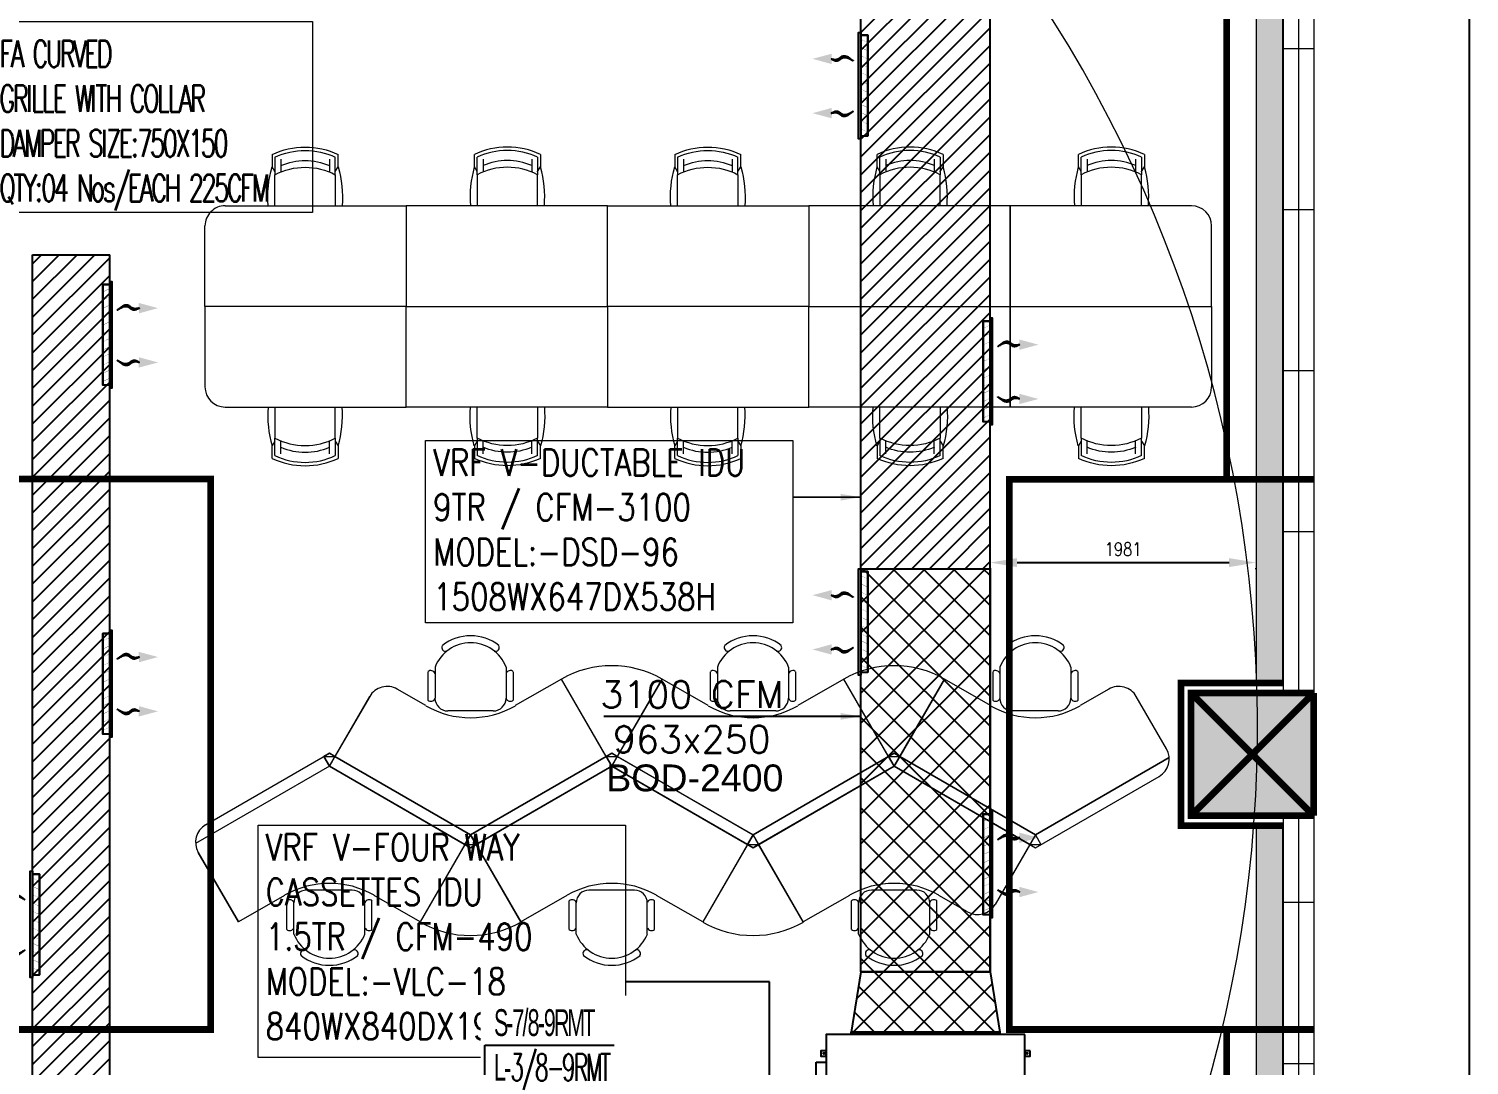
# Model space of a CAD drawing. Header units: millimetres. Extents: x -81374 to 485233, y -39075 to 157313.
# Drawn here: x 47439 to 58171, y 29620 to 37343 of the extents above; entities that cross this region are included whole.
import ezdxf
from ezdxf.enums import TextEntityAlignment as Align

# ---------------------------------------------------------------- set-up
doc = ezdxf.new("R2010")
doc.units = ezdxf.units.MM
doc.header["$PDMODE"] = 34
doc.header["$PDSIZE"] = -1
for name, pattern in [('CENTER', [2, 1.25, -0.25, 0.25, -0.25]), ('CENTERX2', [4, 2.5, -0.5, 0.5, -0.5]), ('HIDDEN', [0.375, 0.25, -0.125])]:
    doc.linetypes.add(name, pattern=pattern)
for name, color, linetype in [('AC-RA-DIFFUSER', 6, 'Continuous'), ('CEN', 252, 'CENTER'), ('Hatch 01_UC', 7, 'Continuous'), ('M-HVAC ELLIPTICAL DUCT', 6, 'Continuous'), ('M-HVAC VRV PIPE', 152, 'Continuous'), ('M-HVAC-ELEPTICAL DUCT', 6, 'Continuous'), ('M-HVAC-GRIL', 6, 'Continuous'), ('M-HVAC-INSULATION', 8, 'Continuous'), ('M-HVAC-SUPP', 4, 'Continuous'), ('M-HVAC-SUPPLY AIR DUCT', 4, 'Continuous'), ('M-HVAC-TEXT', 7, 'Continuous'), ('PCE-HVACTEXT', 7, 'Continuous')]:
    doc.layers.add(name, color=color, linetype=linetype)
for name, color, linetype, lineweight in [('G-IMPT', 8, 'Continuous', 5), ('ID - MODULAR', 44, 'Continuous', 5), ('ID-MODULAR', 44, 'Continuous', 9), ('M HVAC GRILLE', 6, 'Continuous', 13), ('M-HVAC-ADP TAG', 1, 'Continuous', 15), ('M-HVAC-EQUIP TEXT', 230, 'Continuous', 0), ('VRF -COPPER PIPE', 4, 'Continuous', 9)]:
    doc.layers.add(name, color=color, linetype=linetype, lineweight=lineweight)
doc.styles.add('HVAC TEXT', font='Romans.shx', dxfattribs={"width": 0.8, "height": 100})
doc.styles.add('R', font='romans.shx')
doc.styles.add('Roman S', font='romans.shx', dxfattribs={"width": 0.65})
doc.styles.add('ROMAND', font='romand__.ttf')
doc.styles.add('romans', font='stylu.ttf', dxfattribs={"height": 125})
doc.styles.add('rs', font='romans.shx', dxfattribs={"width": 0.75})
doc.styles.get("Standard").update_dxf_attribs({"font": 'arial.ttf'})
doc.dimstyles.new('GLAZ ALU', dxfattribs={"dimscale": 100, "dimtxt": 2, "dimasz": 1.4, "dimexe": 0.8, "dimexo": 0.8, "dimgap": 0.75, "dimtad": 1, "dimdec": 0, "dimzin": 0, "dimdsep": 46, "dimtxsty": 'rs', "dimcen": 0.09, "dimclrd": 8, "dimclre": 8, "dimclrt": 2, "dimadec": 0, "dimazin": 0, "dimtfac": 1, "dimtdec": 0, "dimtmove": 0, "dimatfit": 3, "dimfxl": 1, "dimtolj": 1, "dimtzin": 0, "dimarcsym": 0})
doc.dimstyles.new('HVAC DIM', dxfattribs={"dimtxt": 100, "dimasz": 200, "dimexe": 50, "dimexo": 50, "dimgap": 50, "dimtad": 1, "dimtoh": 1, "dimdec": 0, "dimzin": 0, "dimdsep": 46, "dimtxsty": 'HVAC TEXT', "dimcen": 50, "dimclrd": 7, "dimclre": 7, "dimclrt": 7, "dimadec": 0, "dimazin": 0, "dimtfac": 1, "dimtdec": 0, "dimtofl": 0, "dimtmove": 0, "dimatfit": 3, "dimfxl": 1, "dimtolj": 1, "dimtzin": 0, "dimarcsym": 0})
doc.dimstyles.new('Vayucon', dxfattribs={"dimtxt": 200, "dimasz": 150, "dimexe": 0, "dimexo": 0, "dimgap": 9e-05, "dimtad": 1, "dimdec": 0, "dimrnd": 5, "dimzin": 0, "dimdsep": 46, "dimtxsty": 'ROMAND', "dimcen": 90, "dimclre": 99, "dimclrt": 7, "dimadec": 0, "dimazin": 0, "dimtfac": 1, "dimtdec": 0, "dimtofl": 0, "dimtmove": 1, "dimatfit": 3, "dimfxl": 1, "dimtolj": 1, "dimtzin": 0, "dimarcsym": 0})
pattern_1 = [(45, (-219788.42, -94207.17), (-112.2532, 112.2532), []), (135, (-219788.42, -94207.17), (-112.2532, -112.2532), [])]

# ---------------------------------------------------------------- blocks, each defined once
blk = doc.blocks.new('ng')
at = {"layer": 'CEN', "color": 9, "linetype": 'Continuous', "lineweight": 0, "true_color": 0xc7c8ca}
for p, q in [((29398, 7965), (30313, 7965)), ((29398, 7050), (29398, 7965)), ((29398, 7965), (30313, 7965)), ((29398, 7965), (30313, 7050)), ((29398, 7050), (30313, 7965)), ((30313, 7965), (30313, 7050)), ((30313, 7965), (30313, 7050)), ((30313, 7050), (29398, 7050)), ((30313, 7050), (29398, 7050))]:
    blk.add_line(p, q, dxfattribs=at)
at = {"layer": 'CEN', "color": 9, "linetype": 'HIDDEN', "lineweight": 0, "ltscale": 1500, "true_color": 0xc7c8ca}
for points in [[(30047, 15421), (30047, 9558)], [(29397, 5458), (31667, 5458), (31667, 9558), (29397, 9558)], [(30047, 5458), (30047, -491)]]:
    blk.add_lwpolyline(points, dxfattribs=at)
blk.add_lwpolyline([(37616, 9558), (41717, 9558), (41717, 5457), (37616, 5457)], close=True, dxfattribs=at)
at = {"layer": 'CEN', "color": 9, "linetype": 'Continuous', "lineweight": 0, "true_color": 0xc7c8ca}
for points in [[(29627, 8040), (30388, 8040), (30388, 6975), (29627, 6975)], [(29627, 7965), (30313, 7965), (30313, 7050), (29627, 7050)]]:
    blk.add_lwpolyline(points, dxfattribs=at)
blk = doc.blocks.new('floor plan 1')
at = {"layer": 'G-IMPT', "ltscale": 500}
h = blk.add_hatch(color=8, dxfattribs=at)
h.dxf.hatch_style = 1
h.paths.add_polyline_path([(1158, -70555), (2073, -70555), (2073, -71470), (1158, -71470)])
at = {"layer": 'DEFPOINTS', "color": 8, "linetype": 'Continuous'}
blk.add_line((0, -82350), (0, 0), dxfattribs=at)
at = {"layer": 'G-IMPT', "color": 55, "linetype": 'Continuous', "true_color": 0xb49f4b}
for p, q in [((1158, -70555), (1158, -61507)), ((1387, -70555), (1387, -61507)), ((1158, -80594), (1158, -71470)), ((1387, -80594), (1387, -71470))]:
    blk.add_line(p, q, dxfattribs=at)
at = {"layer": 'G-IMPT', "linetype": 'Continuous'}
for p, q in [((1272, -70555), (1272, -61507)), ((1158, -68707), (1387, -68707)), ((1158, -69907), (1387, -69907)), ((1272, -80594), (1272, -71470)), ((1158, -72670), (1387, -72670)), ((1158, -73870), (1387, -73870)), ((1158, -75070), (1387, -75070)), ((1158, -76270), (1387, -76270))]:
    blk.add_line(p, q, dxfattribs=at)
at = {"layer": 'G-IMPT', "color": 8, "ltscale": 500}
for p, q in [((3967, -69707, 0), (3967, -69920, 0)), ((4019, -69673, 0), (4019, -69905, 0)), ((4549, -69673, 0), (4549, -69905, 0)), ((4602, -69707, 0), (4602, -69920, 0)), ((6071, -69707, 0), (6071, -69920, 0)), ((6124, -69673, 0), (6124, -69905, 0)), ((6653, -69673, 0), (6653, -69905, 0)), ((6706, -69707, 0), (6706, -69920, 0)), ((8175, -69707, 0), (8175, -69920, 0)), ((8228, -69673, 0), (8228, -69905, 0)), ((8757, -69673, 0), (8757, -69905, 0)), ((8810, -69707, 0), (8810, -69920, 0)), ((3737, -69838, 0), (3951, -69961, 0)), ((4618, -69961, 0), (4961, -69763, 0)), ((5336, -70412, 0), (4961, -69763, 0)), ((4961, -69763, 0), (5295, -70340, 0)), ((5336, -70412, 0), (5711, -69763, 0)), ((5336, -70412, 0), (5711, -69763, 0)), ((5378, -70340, 0), (5711, -69763, 0)), ((5711, -69763, 0), (6055, -69961, 0)), ((6722, -69961, 0), (7065, -69763, 0)), ((7440, -70412, 0), (7065, -69763, 0)), ((7065, -69763, 0), (7399, -70340, 0)), ((7440, -70412, 0), (7815, -69763, 0)), ((7440, -70412, 0), (7815, -69763, 0)), ((7482, -70340, 0), (7815, -69763, 0)), ((7815, -69763, 0), (8159, -69961, 0)), ((8826, -69961, 0), (9169, -69763, 0)), ((9469, -70282, 0), (9169, -69763, 0)), ((9169, -69763, 0), (9469, -70282, 0)), ((3232, -70412, 0), (3532, -69893, 0)), ((3274, -70340, 0), (3532, -69893, 0)), ((4115, -70000, 0), (4454, -70000, 0)), ((6219, -70000, 0), (6558, -70000, 0)), ((8323, -70000, 0), (8662, -70000, 0)), ((3232, -70316, 0), (2310, -70848, 0)), ((3232, -70412, 0), (3191, -70340, 0)), ((3274, -70340, 0), (3191, -70340, 0)), ((4284, -70923, 0), (3232, -70316, 0)), ((3232, -70412, 0), (3274, -70340, 0)), ((3232, -70412, 0), (3274, -70340, 0)), ((3274, -70340, 0), (4284, -70923, 0)), ((4284, -70923, 0), (3274, -70340, 0)), ((5336, -70316, 0), (4284, -70923, 0)), ((4284, -70923, 0), (5295, -70340, 0)), ((5295, -70340, 0), (4284, -70923, 0)), ((5295, -70340, 0), (5336, -70316, 0)), ((5295, -70340, 0), (5336, -70316, 0)), ((5295, -70340, 0), (5336, -70412, 0)), ((5336, -70412, 0), (5295, -70340, 0)), ((5336, -70412, 0), (5295, -70340, 0)), ((5378, -70340, 0), (5295, -70340, 0)), ((5378, -70340, 0), (5336, -70316, 0)), ((5336, -70316, 0), (5378, -70340, 0)), ((6388, -70923, 0), (5336, -70316, 0)), ((5378, -70340, 0), (5336, -70412, 0)), ((5336, -70412, 0), (5378, -70340, 0)), ((5336, -70412, 0), (5378, -70340, 0)), ((5378, -70340, 0), (6388, -70923, 0)), ((6388, -70923, 0), (5378, -70340, 0)), ((7440, -70316, 0), (6388, -70923, 0)), ((6388, -70923, 0), (7399, -70340, 0)), ((7399, -70340, 0), (6388, -70923, 0)), ((7399, -70340, 0), (7440, -70316, 0)), ((7399, -70340, 0), (7440, -70316, 0)), ((7399, -70340, 0), (7440, -70412, 0)), ((7440, -70412, 0), (7399, -70340, 0)), ((7440, -70412, 0), (7399, -70340, 0)), ((7482, -70340, 0), (7399, -70340, 0)), ((7482, -70340, 0), (7440, -70316, 0)), ((7440, -70316, 0), (7482, -70340, 0)), ((8492, -70923, 0), (7440, -70316, 0)), ((7482, -70340, 0), (7440, -70412, 0)), ((7440, -70412, 0), (7482, -70340, 0)), ((7440, -70412, 0), (7482, -70340, 0)), ((7482, -70340, 0), (8492, -70923, 0)), ((8492, -70923, 0), (7482, -70340, 0)), ((8492, -70923, 0), (9489, -70348, 0)), ((2235, -70988, 0), (3232, -70412, 0)), ((3232, -70412, 0), (2235, -70988, 0)), ((4284, -71020, 0), (3232, -70412, 0)), ((3232, -70412, 0), (4243, -70996, 0)), ((4243, -70996, 0), (3232, -70412, 0)), ((3232, -70412, 0), (4086, -70905, 0)), ((5336, -70412, 0), (4284, -71020, 0)), ((4284, -70923, 0), (5138, -70430, 0)), ((4326, -70996, 0), (5336, -70412, 0)), ((5336, -70412, 0), (4326, -70996, 0)), ((6388, -71020, 0), (5336, -70412, 0)), ((5336, -70412, 0), (6347, -70996, 0)), ((6347, -70996, 0), (5336, -70412, 0)), ((5336, -70412, 0), (6190, -70905, 0)), ((7440, -70412, 0), (6388, -71020, 0)), ((6388, -70923, 0), (7242, -70430, 0)), ((6430, -70996, 0), (7440, -70412, 0)), ((7440, -70412, 0), (6430, -70996, 0)), ((8492, -71020, 0), (7440, -70412, 0)), ((7440, -70412, 0), (8451, -70996, 0)), ((8451, -70996, 0), (7440, -70412, 0)), ((7440, -70412, 0), (8294, -70905, 0)), ((9414, -70487, 0), (8492, -71020, 0)), ((4284, -70923, 0), (3909, -71573, 0)), ((4284, -70923, 0), (4243, -70996, 0)), ((4243, -70996, 0), (4284, -70923, 0)), ((4284, -70923, 0), (4243, -70996, 0)), ((4284, -70923, 0), (4326, -70996, 0)), ((4284, -70923, 0), (4659, -71573, 0)), ((4284, -70923, 0), (4326, -70996, 0)), ((4284, -70923, 0), (4659, -71573, 0)), ((4326, -70996, 0), (4284, -70923, 0)), ((6388, -70923, 0), (6013, -71573, 0)), ((6388, -70923, 0), (6347, -70996, 0)), ((6347, -70996, 0), (6388, -70923, 0)), ((6388, -70923, 0), (6347, -70996, 0)), ((6388, -70923, 0), (6430, -70996, 0)), ((6388, -70923, 0), (6763, -71573, 0)), ((6430, -70996, 0), (6388, -70923, 0)), ((6388, -70923, 0), (6430, -70996, 0)), ((6388, -70923, 0), (6763, -71573, 0)), ((8492, -70923, 0), (8192, -71443, 0)), ((8492, -70923, 0), (8451, -70996, 0)), ((8451, -70996, 0), (8492, -70923, 0)), ((8492, -70923, 0), (8451, -70996, 0)), ((8492, -70923, 0), (8534, -70996, 0)), ((8534, -70996, 0), (8492, -70923, 0)), ((3909, -71573, 0), (4243, -70996, 0)), ((4326, -70996, 0), (4243, -70996, 0)), ((4243, -70996, 0), (4284, -71020, 0)), ((4243, -70996, 0), (4284, -71020, 0)), ((4326, -70996, 0), (4284, -71020, 0)), ((4284, -71020, 0), (4326, -70996, 0)), ((4326, -70996, 0), (4659, -71573, 0)), ((6013, -71573, 0), (6347, -70996, 0)), ((6430, -70996, 0), (6347, -70996, 0)), ((6347, -70996, 0), (6388, -71020, 0)), ((6347, -70996, 0), (6388, -71020, 0)), ((6430, -70996, 0), (6388, -71020, 0)), ((6388, -71020, 0), (6430, -70996, 0)), ((6430, -70996, 0), (6763, -71573, 0)), ((8192, -71443, 0), (8451, -70996, 0)), ((8534, -70996, 0), (8451, -70996, 0)), ((8451, -70996, 0), (8492, -71020, 0)), ((8451, -70996, 0), (8492, -71020, 0)), ((8534, -70996, 0), (8492, -71020, 0)), ((8492, -71020, 0), (8534, -70996, 0)), ((2255, -71053, 0), (2480, -71443, 0)), ((2255, -71053, 0), (2480, -71443, 0)), ((3063, -71336, 0), (3402, -71336, 0)), ((5167, -71336, 0), (5506, -71336, 0)), ((7271, -71336, 0), (7610, -71336, 0)), ((2685, -71498, 0), (2899, -71375, 0)), ((2915, -71628, 0), (2915, -71415, 0)), ((2967, -71663, 0), (2967, -71431, 0)), ((3497, -71663, 0), (3497, -71431, 0)), ((3550, -71628, 0), (3550, -71415, 0)), ((3566, -71375, 0), (3909, -71573, 0)), ((4659, -71573, 0), (5003, -71375, 0)), ((5019, -71628, 0), (5019, -71415, 0)), ((5072, -71663, 0), (5072, -71431, 0)), ((5601, -71663, 0), (5601, -71431, 0)), ((5654, -71628, 0), (5654, -71415, 0)), ((5670, -71375, 0), (6013, -71573, 0)), ((6763, -71573, 0), (7107, -71375, 0)), ((7123, -71628, 0), (7123, -71415, 0)), ((7176, -71663, 0), (7176, -71431, 0)), ((7705, -71663, 0), (7705, -71431, 0)), ((7758, -71628, 0), (7758, -71415, 0)), ((7774, -71375, 0), (7987, -71498, 0)), ((2420, -73218, 0), (2420, -73311, 0)), ((2441, -73238, 0), (2441, -73369, 0)), ((2891, -73369, 0), (2891, -73238, 0)), ((2912, -73311, 0), (2912, -73218, 0)), ((3920, -73218, 0), (3920, -73311, 0)), ((3941, -73238, 0), (3941, -73369, 0)), ((4391, -73369, 0), (4391, -73238, 0)), ((4412, -73311, 0), (4412, -73218, 0)), ((5427, -73311, 0), (5427, -73218, 0)), ((5448, -73369, 0), (5448, -73238, 0)), ((5898, -73238, 0), (5898, -73369, 0)), ((5919, -73218, 0), (5919, -73311, 0)), ((6920, -73218, 0), (6920, -73311, 0)), ((6941, -73238, 0), (6941, -73369, 0)), ((7391, -73369, 0), (7391, -73238, 0)), ((7412, -73311, 0), (7412, -73218, 0)), ((8427, -73311, 0), (8427, -73218, 0)), ((8448, -73369, 0), (8448, -73238, 0)), ((8898, -73238, 0), (8898, -73369, 0)), ((8919, -73218, 0), (8919, -73311, 0)), ((2441, -73345, 0), (2420, -73311, 0)), ((2441, -73347, 0), (2441, -73345, 0)), ((2441, -73600, 0), (2441, -73369, 0)), ((2891, -73345, 0), (2912, -73311, 0)), ((2891, -73347, 0), (2891, -73345, 0)), ((2891, -73369, 0), (2891, -73600, 0)), ((3941, -73345, 0), (3920, -73311, 0)), ((3941, -73347, 0), (3941, -73345, 0)), ((3941, -73600, 0), (3941, -73369, 0)), ((4391, -73345, 0), (4412, -73311, 0)), ((4391, -73347, 0), (4391, -73345, 0)), ((4391, -73369, 0), (4391, -73600, 0)), ((5448, -73345, 0), (5427, -73311, 0)), ((5448, -73347, 0), (5448, -73345, 0)), ((5448, -73369, 0), (5448, -73600, 0)), ((5898, -73345, 0), (5919, -73311, 0)), ((5898, -73347, 0), (5898, -73345, 0)), ((5898, -73600, 0), (5898, -73369, 0)), ((6941, -73345, 0), (6920, -73311, 0)), ((6941, -73347, 0), (6941, -73345, 0)), ((6941, -73600, 0), (6941, -73369, 0)), ((7391, -73345, 0), (7412, -73311, 0)), ((7391, -73347, 0), (7391, -73345, 0)), ((7391, -73369, 0), (7391, -73600, 0)), ((8448, -73345, 0), (8427, -73311, 0)), ((8448, -73347, 0), (8448, -73345, 0)), ((8448, -73369, 0), (8448, -73600, 0)), ((8898, -73345, 0), (8919, -73311, 0)), ((8898, -73347, 0), (8898, -73345, 0)), ((8898, -73600, 0), (8898, -73369, 0)), ((2069, -73600, 0), (3419, -73600, 0)), ((3419, -74350, 0), (3419, -73600, 0)), ((3419, -73600, 0), (4919, -73600, 0)), ((3419, -73600, 0), (3419, -74350, 0)), ((4919, -73600, 0), (4919, -74350, 0)), ((6419, -73600, 0), (4919, -73600, 0)), ((4919, -73600, 0), (4919, -74350, 0)), ((6419, -74350, 0), (6419, -73600, 0)), ((6419, -74350, 0), (6419, -73600, 0)), ((6419, -73600, 0), (7919, -73600, 0)), ((7919, -73600, 0), (7919, -74350, 0)), ((9269, -73600, 0), (7919, -73600, 0)), ((7919, -73600, 0), (7919, -74350, 0)), ((1919, -74350, 0), (1919, -73750, 0)), ((9419, -74350, 0), (9419, -73750, 0)), ((3419, -74350, 0), (1919, -74350, 0)), ((1919, -74350, 0), (1919, -74950, 0)), ((3419, -74350, 0), (1919, -74350, 0)), ((3419, -74350, 0), (3419, -75100, 0)), ((4919, -74350, 0), (3419, -74350, 0)), ((4919, -74350, 0), (3419, -74350, 0)), ((3419, -75100, 0), (3419, -74350, 0)), ((4919, -75100, 0), (4919, -74350, 0)), ((4919, -75100, 0), (4919, -74350, 0)), ((4919, -74350, 0), (6419, -74350, 0)), ((4919, -74350, 0), (6419, -74350, 0)), ((6419, -74350, 0), (6419, -75100, 0)), ((6419, -74350, 0), (6419, -75100, 0)), ((7919, -74350, 0), (6419, -74350, 0)), ((7919, -74350, 0), (6419, -74350, 0)), ((7919, -75100, 0), (7919, -74350, 0)), ((7919, -74350, 0), (9419, -74350, 0)), ((7919, -75100, 0), (7919, -74350, 0)), ((7919, -74350, 0), (9419, -74350, 0)), ((9419, -74350, 0), (9419, -74950, 0)), ((2069, -75100, 0), (3419, -75100, 0)), ((2441, -75100, 0), (2441, -75331, 0)), ((2891, -75331, 0), (2891, -75100, 0)), ((3419, -75100, 0), (4919, -75100, 0)), ((3941, -75100, 0), (3941, -75331, 0)), ((4391, -75331, 0), (4391, -75100, 0)), ((6419, -75100, 0), (4919, -75100, 0)), ((5448, -75331, 0), (5448, -75100, 0)), ((5898, -75100, 0), (5898, -75331, 0)), ((6419, -75100, 0), (7919, -75100, 0)), ((6941, -75100, 0), (6941, -75331, 0)), ((7391, -75331, 0), (7391, -75100, 0)), ((9269, -75100, 0), (7919, -75100, 0)), ((8448, -75331, 0), (8448, -75100, 0)), ((8898, -75100, 0), (8898, -75331, 0)), ((2441, -75462, 0), (2441, -75331, 0)), ((2891, -75331, 0), (2891, -75462, 0)), ((3941, -75462, 0), (3941, -75331, 0)), ((4391, -75331, 0), (4391, -75462, 0)), ((5448, -75331, 0), (5448, -75462, 0)), ((5898, -75462, 0), (5898, -75331, 0)), ((6941, -75462, 0), (6941, -75331, 0)), ((7391, -75331, 0), (7391, -75462, 0)), ((8448, -75331, 0), (8448, -75462, 0)), ((8898, -75462, 0), (8898, -75331, 0)), ((2441, -75355, 0), (2420, -75389, 0)), ((2420, -75482, 0), (2420, -75389, 0)), ((2441, -75353, 0), (2441, -75355, 0)), ((2891, -75353, 0), (2891, -75355, 0)), ((2891, -75355, 0), (2912, -75389, 0)), ((2912, -75389, 0), (2912, -75482, 0)), ((3941, -75355, 0), (3920, -75389, 0)), ((3920, -75482, 0), (3920, -75389, 0)), ((3941, -75353, 0), (3941, -75355, 0)), ((4391, -75353, 0), (4391, -75355, 0)), ((4391, -75355, 0), (4412, -75389, 0)), ((4412, -75389, 0), (4412, -75482, 0)), ((5448, -75355, 0), (5427, -75389, 0)), ((5427, -75389, 0), (5427, -75482, 0)), ((5448, -75353, 0), (5448, -75355, 0)), ((5898, -75353, 0), (5898, -75355, 0)), ((5898, -75355, 0), (5919, -75389, 0)), ((5919, -75482, 0), (5919, -75389, 0)), ((6941, -75355, 0), (6920, -75389, 0)), ((6920, -75482, 0), (6920, -75389, 0)), ((6941, -75353, 0), (6941, -75355, 0)), ((7391, -75353, 0), (7391, -75355, 0)), ((7391, -75355, 0), (7412, -75389, 0)), ((7412, -75389, 0), (7412, -75482, 0)), ((8448, -75355, 0), (8427, -75389, 0)), ((8427, -75389, 0), (8427, -75482, 0)), ((8448, -75353, 0), (8448, -75355, 0)), ((8898, -75353, 0), (8898, -75355, 0)), ((8898, -75355, 0), (8919, -75389, 0)), ((8919, -75482, 0), (8919, -75389, 0))]:
    blk.add_line(p, q, dxfattribs=at)
at = {"layer": 'G-IMPT', "color": 8, "ltscale": 500, "extrusion": (0, 0, -1)}
for p, q in [((2485, -73252, 0), (2485, -73349, 0)), ((2847, -73252, 0), (2847, -73349, 0)), ((3985, -73252, 0), (3985, -73349, 0)), ((4347, -73252, 0), (4347, -73349, 0)), ((5492, -73252, 0), (5492, -73349, 0)), ((5854, -73252, 0), (5854, -73349, 0)), ((6985, -73252, 0), (6985, -73349, 0)), ((7347, -73252, 0), (7347, -73349, 0)), ((8492, -73252, 0), (8492, -73349, 0)), ((8854, -73252, 0), (8854, -73349, 0)), ((2485, -75448, 0), (2485, -75352, 0)), ((2847, -75448, 0), (2847, -75352, 0)), ((3985, -75448, 0), (3985, -75352, 0)), ((4347, -75448, 0), (4347, -75352, 0)), ((5492, -75448, 0), (5492, -75352, 0)), ((5854, -75448, 0), (5854, -75352, 0)), ((6985, -75448, 0), (6985, -75352, 0)), ((7347, -75448, 0), (7347, -75352, 0)), ((8492, -75448, 0), (8492, -75352, 0)), ((8854, -75448, 0), (8854, -75352, 0))]:
    blk.add_line(p, q, dxfattribs=at)
at = {"layer": 'G-IMPT', "color": 8, "ltscale": 500}
for centre, radius, start, end in [((4284, -69778, 0), 285, 21.6315, 158.3687), ((4098, -69528, 0), 27.9, 148.6624, 290.9703), ((4284, -69778, 0), 338, 51.4561, 128.5441), ((4471, -69528, 0), 27.9, 249.0299, 31.3378), ((6388, -69778, 0), 285, 21.6315, 158.3687), ((6202, -69528, 0), 27.9, 148.6624, 290.9703), ((6388, -69778, 0), 338, 51.4561, 128.5441), ((6575, -69528, 0), 27.9, 249.0299, 31.3378), ((8492, -69778, 0), 285, 21.6315, 158.3687), ((8306, -69528, 0), 27.9, 148.6624, 290.9703), ((8492, -69778, 0), 338, 51.4561, 128.5441), ((8679, -69528, 0), 27.9, 249.0299, 31.3378), ((3988, -69733, 0), 33.7, 22.1416, 130.1966), ((4580, -69733, 0), 33.7, 49.8035, 157.8586), ((5336, -70412, 0), 750, 60.0001, 120.0001), ((6092, -69733, 0), 33.7, 22.1416, 130.1966), ((6684, -69733, 0), 33.7, 49.8035, 157.8586), ((7440, -70412, 0), 750, 60.0001, 120.0001), ((8196, -69733, 0), 33.7, 22.1416, 130.1966), ((8788, -69733, 0), 33.7, 49.8035, 157.8586), ((3662, -69968, 0), 150, 60.0001, 150.0001), ((4284, -69384, 0), 667, 240.0001, 300.0001), ((3988, -69895, 0), 33.7, 229.8035, 337.8586), ((4115, -69905, 0), 95.3, 180.0001, 270.0001), ((4454, -69905, 0), 95.3, 270.0001, 0.0001), ((4580, -69895, 0), 33.7, 202.1416, 310.1966), ((6388, -69384, 0), 667, 240.0001, 300.0001), ((6092, -69895, 0), 33.7, 229.8035, 337.8586), ((6219, -69905, 0), 95.3, 180.0001, 270.0001), ((6558, -69905, 0), 95.3, 270.0001, 0.0001), ((6684, -69895, 0), 33.7, 202.1416, 310.1966), ((8492, -69384, 0), 667, 240.0001, 300.0001), ((8196, -69895, 0), 33.7, 229.8035, 337.8586), ((8323, -69905, 0), 95.3, 180.0001, 270.0001), ((8662, -69905, 0), 95.3, 270.0001, 0.0001), ((8788, -69895, 0), 33.7, 202.1416, 310.1966), ((9339, -70357, 0), 150, 300.0001, 30.0001), ((2385, -70978, 0), 150, 119.9999, 209.9999), ((3232, -71952, 0), 667, 59.9999, 119.9999), ((3063, -71431, 0), 95.3, 89.9999, 179.9999), ((3402, -71431, 0), 95.3, 359.9999, 89.9999), ((5336, -71952, 0), 667, 59.9999, 119.9999), ((5167, -71431, 0), 95.3, 89.9999, 179.9999), ((5506, -71431, 0), 95.3, 359.9999, 89.9999), ((7440, -71952, 0), 667, 59.9999, 119.9999), ((7271, -71431, 0), 95.3, 89.9999, 179.9999), ((7610, -71431, 0), 95.3, 359.9999, 89.9999), ((2610, -71368, 0), 150, 209.9999, 299.9999), ((2936, -71441, 0), 33.7, 22.1414, 130.1965), ((3528, -71441, 0), 33.7, 49.8034, 157.8584), ((5040, -71441, 0), 33.7, 22.1414, 130.1965), ((5632, -71441, 0), 33.7, 49.8034, 157.8584), ((7144, -71441, 0), 33.7, 22.1414, 130.1965), ((7736, -71441, 0), 33.7, 49.8034, 157.8584), ((8062, -71368, 0), 150, 239.9999, 329.9999), ((4284, -70923, 0), 750, 239.9999, 299.9999), ((6388, -70923, 0), 750, 239.9999, 299.9999), ((2936, -71603, 0), 33.7, 229.8034, 337.8584), ((3232, -71558, 0), 285, 201.6313, 338.3685), ((3528, -71603, 0), 33.7, 202.1414, 310.1965), ((5040, -71603, 0), 33.7, 229.8034, 337.8584), ((5336, -71558, 0), 285, 201.6313, 338.3685), ((5632, -71603, 0), 33.7, 202.1414, 310.1965), ((7144, -71603, 0), 33.7, 229.8034, 337.8584), ((7440, -71558, 0), 285, 201.6313, 338.3685), ((7736, -71603, 0), 33.7, 202.1414, 310.1965), ((3046, -71808, 0), 27.9, 69.0297, 211.3376), ((3419, -71808, 0), 27.9, 328.6622, 110.9701), ((5150, -71808, 0), 27.9, 69.0297, 211.3376), ((5523, -71808, 0), 27.9, 328.6622, 110.9701), ((7254, -71808, 0), 27.9, 69.0297, 211.3376), ((7627, -71808, 0), 27.9, 328.6622, 110.9701), ((3232, -71558, 0), 338, 231.4559, 308.5439), ((5336, -71558, 0), 338, 231.4559, 308.5439), ((7440, -71558, 0), 338, 231.4559, 308.5439), ((2069, -73750, 0), 150, 90, 180), ((9269, -73750, 0), 150, 0, 90), ((2069, -74950, 0), 150, 180, 270), ((9269, -74950, 0), 150, 270, 0)]:
    blk.add_arc(centre, radius, start, end, dxfattribs=at)
at = {"layer": 'G-IMPT', "color": 8, "ltscale": 500, "extrusion": (0, 0, -1)}
for centre, major_axis, start_param, end_param in [((2666, -73744, 0), (0, -581), 2.704257, 3.578932), ((2666, -73719, 0), (0, 531), -0.437348, 0.437328), ((4166, -73744, 0), (0, -581), 2.704257, 3.578932), ((4166, -73719, 0), (0, 531), -0.437348, 0.437328), ((7166, -73744, 0), (0, -581), 2.704257, 3.578932), ((7166, -73719, 0), (0, 531), -0.437348, 0.437328), ((2666, -73794, 0), (0, -481), 2.65511, 3.628104), ((2666, -73719, 0), (0, 456), -0.408385, 0.408365), ((4166, -73794, 0), (0, -481), 2.65511, 3.628104), ((4166, -73719, 0), (0, 456), -0.408385, 0.408365), ((7166, -73794, 0), (0, -481), 2.65511, 3.628104), ((7166, -73719, 0), (0, 456), -0.408385, 0.408365), ((3227, -73538, 0), (0, -839), 1.49727, 1.845387), ((2105, -73538, 0), (0, -839), 4.437818, 4.785935), ((4727, -73538, 0), (0, -839), 1.49727, 1.845387), ((3605, -73538, 0), (0, -839), 4.437818, 4.785935), ((7727, -73538, 0), (0, -839), 1.49727, 1.845387), ((6605, -73538, 0), (0, -839), 4.437818, 4.785935), ((6234, -75162, 0), (0, 839), 4.437818, 4.785935), ((5112, -75162, 0), (0, 839), 1.49727, 1.845387), ((9234, -75162, 0), (0, 839), 4.437818, 4.785935), ((8112, -75162, 0), (0, 839), 1.49727, 1.845387), ((5673, -74906, 0), (0, 481), 2.65511, 3.628104), ((8673, -74906, 0), (0, 481), 2.65511, 3.628104), ((5673, -74981, 0), (0, -456), -0.408385, 0.408365), ((8673, -74981, 0), (0, -456), -0.408385, 0.408365), ((5673, -74956, 0), (0, 581), 2.704257, 3.578932), ((5673, -74981, 0), (0, -531), -0.437348, 0.437328), ((8673, -74956, 0), (0, 581), 2.704257, 3.578932), ((8673, -74981, 0), (0, -531), -0.437348, 0.437328)]:
    blk.add_ellipse(centre, major_axis=major_axis, ratio=1, start_param=start_param, end_param=end_param, dxfattribs=at)
at = {"layer": 'G-IMPT', "color": 8, "ltscale": 500}
for centre, major_axis, start_param, end_param in [((5673, -73744, 0), (0, -581), 2.704257, 3.578932), ((5673, -73719, 0), (0, 531), -0.437348, 0.437328), ((8673, -73744, 0), (0, -581), 2.704257, 3.578932), ((8673, -73719, 0), (0, 531), -0.437348, 0.437328), ((5673, -73794, 0), (0, -481), 2.65511, 3.628104), ((5673, -73719, 0), (0, 456), -0.408385, 0.408365), ((8673, -73794, 0), (0, -481), 2.65511, 3.628104), ((8673, -73719, 0), (0, 456), -0.408385, 0.408365), ((6234, -73538, 0), (0, -839), 4.437818, 4.785935), ((5112, -73538, 0), (0, -839), 1.49727, 1.845387), ((9234, -73538, 0), (0, -839), 4.437818, 4.785935), ((8112, -73538, 0), (0, -839), 1.49727, 1.845387), ((3227, -75162, 0), (0, 839), 1.49727, 1.845387), ((2105, -75162, 0), (0, 839), 4.437818, 4.785935), ((4727, -75162, 0), (0, 839), 1.49727, 1.845387), ((3605, -75162, 0), (0, 839), 4.437818, 4.785935), ((7727, -75162, 0), (0, 839), 1.49727, 1.845387), ((6605, -75162, 0), (0, 839), 4.437818, 4.785935), ((2666, -74906, 0), (0, 481), 2.65511, 3.628104), ((4166, -74906, 0), (0, 481), 2.65511, 3.628104), ((7166, -74906, 0), (0, 481), 2.65511, 3.628104), ((2666, -74981, 0), (0, -456), -0.408385, 0.408365), ((4166, -74981, 0), (0, -456), -0.408385, 0.408365), ((7166, -74981, 0), (0, -456), -0.408385, 0.408365), ((2666, -74956, 0), (0, 581), 2.704257, 3.578932), ((2666, -74981, 0), (0, -531), -0.437348, 0.437328), ((4166, -74956, 0), (0, 581), 2.704257, 3.578932), ((4166, -74981, 0), (0, -531), -0.437348, 0.437328), ((7166, -74956, 0), (0, 581), 2.704257, 3.578932), ((7166, -74981, 0), (0, -531), -0.437348, 0.437328)]:
    blk.add_ellipse(centre, major_axis=major_axis, ratio=1, start_param=start_param, end_param=end_param, dxfattribs=at)
at = {"layer": 'ID - MODULAR', "color": 8, "ltscale": 500}
blk.add_arc((11420, -71221), 9842, 158.9241, 26.9743, dxfattribs=at)
at = {"layer": 'CEN', "linetype": 'Continuous'}
blk.add_blockref('ng', (-28240, -78520), dxfattribs=at)
at = {"layer": 'G-IMPT', "color": 8, "ltscale": 500}
for rotation, p in [(359.9992, (39681, -4990, 0)), (359.9992, (35887, -10139, 0)), (270.0008, (28873, -20643, 0)), (359.9992, (11975, -26935, 0)), (359.9992, (15268, -26935, 0)), (359.9992, (26686, -26988, 0)), (270.0008, (15861, -28615, 0)), (89.9992, (23698, -33301, 0)), (89.9992, (23598, -35338, 0)), (89.9992, (23598, -37388, 0)), (359.9992, (13750, -37782, 0)), (89.9992, (23698, -40747, 0)), (89.9992, (23598, -44302, 0)), (89.9992, (23598, -46399, 0)), (89.9992, (23698, -48340, 0)), (89.9992, (23698, -54280, 0)), (359.9992, (27418, -55702, 0)), (89.9992, (9672, -65857, 0)), (359.9992, (4684, -67403, 0)), (359.9992, (8737, -67403, 0))]:
    blk.add_attdef('PARTITIONTYPE', text='', height=200, rotation=rotation, dxfattribs=at).set_placement(p, align=Align.MIDDLE_CENTER)
blk = doc.blocks.new('RAAAA')
at = {"linetype": 'Continuous', "ltscale": 1000}
for points in [[(363, 0, 0), (363, 0, 0), (364, 0, 0), (364, 0, 0), (365, 0, 0), (366, 0, 0), (367, -1, 0), (368, -1, 0), (369, -1, 0), (371, -1, 0), (373, -2, 0), (374, -2, 0), (377, -2, 0), (379, -3, 0), (381, -3, 0), (384, -4, 0), (387, -4, 0), (390, -5, 0), (393, -5, 0), (397, -6, 0), (400, -6, 0), (404, -7, 0), (408, -8, 0), (412, -8, 0), (416, -9, 0), (421, -10, 0), (421, -10, 0), (425, -11, 0), (430, -11, 0), (435, -11, 0), (439, -11, 0), (444, -11, 0), (449, -11, 0), (454, -10, 0), (459, -10, 0), (464, -9, 0), (468, -7, 0), (473, -6, 0), (478, -4, 0), (483, -2, 0), (488, 0, 0), (494, 2, 0), (499, 4, 0), (504, 7, 0), (509, 10, 0), (514, 13, 0), (519, 16, 0), (525, 20, 0), (530, 24, 0), (535, 28, 0), (541, 32, 0), (546, 36, 0), (546, 36, 0), (552, 40, 0), (557, 44, 0), (563, 48, 0), (568, 51, 0), (574, 54, 0), (580, 56, 0), (586, 58, 0), (592, 60, 0), (598, 61, 0), (604, 62, 0), (610, 62, 0), (616, 62, 0), (622, 62, 0), (628, 61, 0), (635, 60, 0), (641, 59, 0), (648, 57, 0), (654, 55, 0), (661, 52, 0), (668, 49, 0), (675, 46, 0), (681, 42, 0), (688, 38, 0), (695, 33, 0), (702, 28, 0), (702, 28, 0), (709, 23, 0), (716, 19, 0), (722, 14, 0), (728, 10, 0), (734, 5, 0), (740, 1, 0), (745, -2, 0), (750, -6, 0), (755, -9, 0), (759, -13, 0), (763, -15, 0), (767, -18, 0), (771, -21, 0), (774, -23, 0), (777, -25, 0), (779, -27, 0), (782, -29, 0), (784, -31, 0), (786, -32, 0), (787, -33, 0), (789, -34, 0), (790, -35, 0), (790, -35, 0), (791, -35, 0), (791, -36, 0)], [(363, 0, 0), (363, 0, 0), (364, 0, 0), (364, 0, 0), (365, -1, 0), (366, -1, 0), (367, -2, 0), (368, -2, 0), (369, -3, 0), (371, -4, 0), (373, -5, 0), (374, -5, 0), (377, -6, 0), (379, -8, 0), (381, -9, 0), (384, -10, 0), (387, -12, 0), (390, -13, 0), (393, -15, 0), (397, -16, 0), (400, -18, 0), (404, -20, 0), (408, -22, 0), (412, -24, 0), (416, -26, 0), (421, -28, 0), (421, -28, 0), (425, -30, 0), (430, -32, 0), (435, -34, 0), (439, -35, 0), (444, -36, 0), (449, -37, 0), (454, -37, 0), (459, -38, 0), (464, -38, 0), (468, -37, 0), (473, -37, 0), (478, -36, 0), (483, -35, 0), (488, -33, 0), (494, -32, 0), (499, -30, 0), (504, -28, 0), (509, -25, 0), (514, -22, 0), (519, -19, 0), (525, -16, 0), (530, -13, 0), (535, -9, 0), (541, -5, 0), (546, 0, 0), (546, 0, 0), (552, 4, 0), (557, 8, 0), (563, 12, 0), (568, 15, 0), (574, 18, 0), (580, 21, 0), (586, 23, 0), (592, 25, 0), (598, 27, 0), (604, 28, 0), (610, 29, 0), (616, 30, 0), (622, 30, 0), (628, 31, 0), (635, 30, 0), (641, 30, 0), (648, 29, 0), (654, 28, 0), (661, 26, 0), (668, 24, 0), (675, 22, 0), (681, 20, 0), (688, 17, 0), (695, 14, 0), (702, 10, 0), (702, 10, 0), (709, 7, 0), (716, 3, 0), (722, 0, 0), (728, -3, 0), (734, -6, 0), (740, -9, 0), (745, -12, 0), (750, -14, 0), (755, -17, 0), (759, -19, 0), (763, -21, 0), (767, -23, 0), (771, -25, 0), (774, -27, 0), (777, -28, 0), (779, -30, 0), (782, -31, 0), (784, -32, 0), (786, -33, 0), (787, -34, 0), (789, -34, 0), (790, -35, 0), (790, -35, 0), (791, -35, 0), (791, -36, 0)]]:
    blk.add_polyline3d(points, dxfattribs=at)
blk.add_solid([(373, 101), (0, 0), (373, -101)], dxfattribs=at)
blk = doc.blocks.new('zw$77DE')
at = {"layer": 'M-HVAC-GRIL', "linetype": 'ByBlock'}
blk.add_lwpolyline([(0, 750), (0, 771), (-17, 771), (-17, -21), (0, -21), (0, 0), (0, 750), (51, 750), (51, 0), (0, 0), (51, 0), (51, 750), (51, 750)], dxfattribs=at)
at = {"layer": 'M-HVAC-GRIL', "lineweight": 0, "const_width": 1.71}
for points in [[(4, 679), (4, 700), (47, 721), (47, 743)], [(4, 617), (4, 639), (47, 660), (47, 681)], [(4, 556), (4, 577), (47, 599), (47, 620)], [(4, 496), (4, 517), (47, 538), (47, 560)], [(4, 444), (4, 465), (47, 487), (47, 508)], [(4, 382), (4, 403), (47, 425), (47, 446)], [(4, 320), (4, 341), (47, 363), (47, 384)], [(4, 258), (4, 279), (47, 300), (47, 322)], [(4, 195), (4, 217), (47, 238), (47, 260)], [(4, 133), (4, 155), (47, 176), (47, 198)], [(4, 72), (4, 93), (47, 115), (47, 136)], [(4, 10), (4, 32), (47, 53), (47, 75)]]:
    blk.add_lwpolyline(points, dxfattribs=at)
at = {"layer": 'M-HVAC-SUPP'}
for p, xscale, yscale, zscale, rotation in [((-360, 581), 0.3839999997941416, 0.3839999997941416, 0.3839999997941416, 359.7971218112731), ((-360, 176), -0.3839999997941415, 0.3839999997941436, 0.3839999997941436, 180.2028781887378)]:
    blk.add_blockref('RAAAA', p, dxfattribs=dict(at, xscale=xscale, yscale=yscale, zscale=zscale, rotation=rotation))
blk = doc.blocks.new('jyfhg')
at = {"layer": 'M HVAC GRILLE', "color": 7}
blk.add_blockref('zw$77DE', (-100, -700), dxfattribs=at)
blk = doc.blocks.new('*D167')
at = {"layer": 'DEFPOINTS', "color": 0, "linetype": 'Continuous'}
for p in [(54602, 33374), (56582, 33374), (56582, 33366)]:
    blk.add_point(p, dxfattribs=at)
at = {"layer": 'M-HVAC VRV PIPE', "color": 7, "linetype": 'Continuous', "lineweight": -2}
for p, q in [((54602, 33324), (54602, 33316)), ((54802, 33366), (56382, 33366)), ((56582, 33324), (56582, 33316))]:
    blk.add_line(p, q, dxfattribs=at)
at = {"layer": 'M-HVAC VRV PIPE', "color": 7, "linetype": 'Continuous'}
for points in [[(54802, 33399), (54802, 33332), (54602, 33366)], [(56382, 33332), (56382, 33399), (56582, 33366)]]:
    blk.add_solid(points, dxfattribs=at)
at = {"layer": 'M-HVAC VRV PIPE', "color": 7, "linetype": 'Continuous', "insert": (55592, 33466), "char_height": 100, "attachment_point": 5, "style": 'HVAC TEXT'}
blk.add_mtext('\\A1;1981', dxfattribs=at)
blk = doc.blocks.new('DSD 96')
at = {"color": 190}
for p, q in [((-511, 218), (-511, 178)), ((-511, 218), (657, 218)), ((657, 178), (657, 218)), ((-480, -453), (-480, -437)), ((-480, -453), (626, -453)), ((626, -437), (626, -453))]:
    blk.add_line(p, q, dxfattribs=at)
at = {"color": 6, "linetype": 'CENTERX2', "lineweight": 5}
for p, q in [((-691, 112), (-677, 112)), ((-684, 119), (-684, 105)), ((823, 112), (837, 112)), ((830, 119), (830, 105)), ((-691, -295), (-677, -295)), ((-684, -288), (-684, -302)), ((823, -295), (837, -295)), ((830, -288), (830, -302))]:
    blk.add_line(p, q, dxfattribs=at)
at = {"color": 3}
for p, q in [((813, 27), (888, 27)), ((888, 27), (888, -231)), ((888, -231), (813, -231))]:
    blk.add_line(p, q, dxfattribs=at)
at = {"color": 4}
for points in [[(-708, 92), (-668, 92), (-668, 132), (-708, 132)], [(813, 92), (854, 92), (854, 132), (813, 132)], [(-708, -315), (-668, -315), (-668, -275), (-708, -275)], [(813, -315), (854, -315), (854, -275), (813, -275)]]:
    blk.add_lwpolyline(points, close=True, dxfattribs=at)
at = {"color": 2}
for points in [[(-668, 141), (-668, 160), (-693, 160), (-693, 141)], [(813, 141), (813, 160), (838, 160), (838, 141)]]:
    blk.add_lwpolyline(points, close=True, dxfattribs=at)
at = {"color": 190}
blk.add_lwpolyline([(-668, -437), (813, -437), (813, 178), (-668, 178)], close=True, dxfattribs=at)
at = {"color": 6}
blk.add_lwpolyline([(834, 85), (834, 69), (813, 69), (813, 85)], close=True, dxfattribs=at)
at = {"color": 5}
blk.add_lwpolyline([(828, 82), (828, 72), (813, 72), (813, 82)], close=True, dxfattribs=at)
at = {"color": 4}
for centre in [(-684, 112), (830, 112), (-684, -295), (830, -295)]:
    blk.add_circle(centre, 5, dxfattribs=at)

msp = doc.modelspace()

# ---------------------------------------------------------------- hatches: boundary and pattern name
at = {"layer": 'Hatch 01_UC', "linetype": 'Continuous', "lineweight": 0, "transparency": 33554597}
h = msp.add_hatch(dxfattribs=at)
h.set_pattern_fill('GOST_WOOD', color=8, scale=15, angle=270)
h.set_pattern_definition([(360, (94110.83, 82273.92), (-4e-14, -90), [150, -30]), (360, (94080.83, 82243.92), (-4e-14, -90), [90, -22.5, 45, -22.5]), (360, (94035.83, 82213.92), (-4e-14, -90), [150, -30])])
h.paths.add_polyline_path([(56582.5, 32469.5), (56782.5, 32469.5), (56782.5, 41444), (56582.5, 41444)])
at = {"layer": 'Hatch 01_UC', "linetype": 'Continuous'}
h = msp.add_hatch(dxfattribs=at)
h.set_pattern_fill('ANSI37', color=42, scale=50, angle=360)
h.set_pattern_definition(pattern_1)
h.paths.add_polyline_path([(53638.5, 33320.4), (54601.5, 33320.4), (54601.5, 30316.6), (53638.5, 30316.6)])
at = {"layer": 'Hatch 01_UC', "linetype": 'Continuous', "lineweight": 0, "transparency": 33554597}
h = msp.add_hatch(dxfattribs=at)
h.set_pattern_fill('GOST_WOOD', color=8, scale=15, angle=270)
h.set_pattern_definition([(360, (94110.83, 72310.585), (-4e-14, -90), [150, -30]), (360, (94080.83, 72280.585), (-4e-14, -90), [90, -22.5, 45, -22.5]), (360, (94035.83, 72250.585), (-4e-14, -90), [150, -30])])
h.paths.add_polyline_path([(56582.5, 22506.1), (56782.5, 22506.1), (56782.5, 31404.5), (56582.5, 31404.5)])
at = {"layer": 'Hatch 01_UC', "linetype": 'Continuous'}
h = msp.add_hatch(dxfattribs=at)
h.set_pattern_fill('ANSI37', color=42, scale=50, angle=360)
h.set_pattern_definition(pattern_1)
h.paths.add_polyline_path([(53567, 29866.6), (54673, 29866.6), (54601.5, 30316.6), (53638.5, 30316.6)])
at = {"layer": 'M-HVAC-INSULATION'}
h = msp.add_hatch(dxfattribs=at)
h.set_pattern_fill('ANSI31', color=26, scale=750, angle=360, style=0)
h.set_pattern_definition([(45, (496839.4, -83091.07), (-66.29126, 66.29126), [])])
h.paths.add_polyline_path([(53638.5, 39683.6), (53638.5, 33320.4), (54601.5, 33320.4), (54601.5, 39683.6)])
h = msp.add_hatch(dxfattribs=at)
h.set_pattern_fill('ANSI31', color=26, scale=750, angle=360, style=0)
h.set_pattern_definition([(45, (496899.4, -83091.07), (-66.29126, 66.29126), [])])
h.paths.add_polyline_path([(47467.1, 35659.4), (48042.1, 35659.4), (48042.1, 26463.8), (47467.1, 26463.8)])

# ---------------------------------------------------------------- linework, layer by layer
at = {"layer": 'CEN', "color": 11, "linetype": 'HIDDEN', "lineweight": 0, "ltscale": 1500, "const_width": 50}
for points in [[(56364.1, 33986.3), (56364.1, 39935.4)], [(57014, 33986.3), (54744.1, 33986.3), (54744.1, 29886.3), (57014.1, 29886.3)], [(56364.1, 24023), (56364.1, 29886.3)]]:
    msp.add_lwpolyline(points, dxfattribs=at)
msp.add_lwpolyline([(48795.1, 29886.3), (44693.9, 29886.3), (44693.9, 33987.6), (48795.1, 33987.6)], close=True, dxfattribs=at)
at = {"layer": 'CEN', "color": 11, "linetype": 'Continuous', "lineweight": 0, "const_width": 50}
for points in [[(56784.1, 31404.5), (56022.8, 31404.5), (56022.8, 32469.5), (56784.1, 32469.5)], [(56784.1, 31479.5), (56097.8, 31479.5), (56097.8, 32394.5), (56784.1, 32394.5)], [(57012.8, 32394.5), (56097.8, 31479.5)], [(57012.8, 31479.5), (56097.8, 32394.5)], [(56097.8, 31479.5), (56097.8, 32394.5)], [(56097.8, 32394.5), (57012.8, 32394.5)], [(56097.8, 32394.5), (57012.8, 32394.5)], [(56097.8, 31479.5), (56097.8, 32394.5)], [(57012.8, 32394.5), (57012.8, 31479.5)], [(57012.8, 31479.5), (56097.8, 31479.5)], [(57012.8, 31479.5), (56097.8, 31479.5)]]:
    msp.add_lwpolyline(points, dxfattribs=at)
at = {"layer": 'ID-MODULAR', "color": 45, "linetype": 'Continuous'}
for points in [[(56582.5, 32469.5), (56782.5, 32469.5), (56782.5, 41444), (56582.5, 41444)], [(56582.5, 22506.1), (56782.5, 22506.1), (56782.5, 31404.5), (56582.5, 31404.5)]]:
    msp.add_lwpolyline(points, close=True, dxfattribs=at)
at = {"layer": 'M-HVAC ELLIPTICAL DUCT', "linetype": 'Continuous'}
for p, q in [((53638.5, 30316.6, 0), (53638.5, 39683.6, 0)), ((54601.5, 30316.6, 0), (54601.5, 39683.6, 0)), ((47467.1, 26463.8, 0), (47467.1, 35659.4, 0)), ((47467.1, 35659.4, 0), (48042.1, 35659.4, 0)), ((48042.1, 26463.8, 0), (48042.1, 35659.4, 0)), ((53638.5, 30316.6, 0), (53567, 29866.6, 0)), ((53638.5, 30316.6, 0), (54601.5, 30316.6, 0)), ((54601.5, 30316.6, 0), (54673, 29866.6, 0))]:
    msp.add_line(p, q, dxfattribs=at)
at = {"layer": 'M-HVAC ELLIPTICAL DUCT', "color": 6, "linetype": 'Continuous'}
for p, q in [((53638.5, 33320.4, 0), (54601.5, 33320.4, 0)), ((53567, 29866.6, 0), (54673, 29866.6, 0))]:
    msp.add_line(p, q, dxfattribs=at)
at = {"layer": 'M-HVAC ELLIPTICAL DUCT', "color": 6, "linetype": 'Continuous', "elevation": 0}
msp.add_lwpolyline([(53638.5, 33320.4), (54601.5, 33320.4), (54601.5, 30316.6), (53638.5, 30316.6)], close=True, dxfattribs=at)
at = {"layer": 'M-HVAC-ADP TAG', "color": 0, "elevation": 0}
msp.add_lwpolyline([(47146.7, 37397.8), (49552.9, 37397.8), (49552.9, 35973.4), (47146.7, 35973.4)], close=True, dxfattribs=at)
at = {"layer": 'VRF -COPPER PIPE', "color": 0, "elevation": 0}
for points in [[(50395.6, 34275.3), (53132.2, 34275.3), (53132.2, 32917.1), (50395.6, 32917.1)], [(49147.1, 31408.2), (51883.7, 31408.2), (51883.7, 29676.6), (49147.1, 29676.6)]]:
    msp.add_lwpolyline(points, close=True, dxfattribs=at)

# ---------------------------------------------------------------- block references
at = {"linetype": 'Continuous', "rotation": 180}
msp.add_blockref('floor plan 1', (58170.8, -39075.4), dxfattribs=at)
at = {"layer": 'AC-RA-DIFFUSER', "rotation": 180}
msp.add_blockref('DSD 96', (54193, 29413.1, 0), dxfattribs=at)
at = {"layer": 'M HVAC GRILLE', "color": 0, "xscale": -1, "rotation": 180}
for p in [(53738.5, 36595.6, 0), (53738.5, 32599, 0), (47567.1, 30345, 0)]:
    msp.add_blockref('jyfhg', p, dxfattribs=at)
at = {"layer": 'M HVAC GRILLE', "color": 0, "rotation": 180}
for p in [(47942.1, 34738, 0), (54501.5, 34465.8, 0), (47942.1, 32138, 0), (54501.5, 30791.5, 0)]:
    msp.add_blockref('jyfhg', p, dxfattribs=at)

# ---------------------------------------------------------------- texts
at = {"layer": 'M-HVAC-ADP TAG', "insert": (48389.7, 35990.2, 0), "char_height": 200, "width": 2339.305, "attachment_point": 8, "style": 'Roman S'}
msp.add_mtext('\\pxql;\\A1;\\T0.85;FA CURVED \\PGRILLE WITH COLLAR DAMPER SIZE:750X150\\PQTY:04 Nos/EACH 225CFM', dxfattribs=at)
at = {"layer": 'M-HVAC-ELEPTICAL DUCT', "insert": (51741.5, 31861.3, 1198.1), "char_height": 200, "attachment_point": 1}
msp.add_mtext('BOD-2400', dxfattribs=at)
at = {"layer": 'M-HVAC-EQUIP TEXT', "color": 0, "char_height": 200, "width": 2764.508, "attachment_point": 1, "style": 'HVAC TEXT'}
for s, insert in [('{\\H0.99999x;VRF V-DUCTABLE IDU\\P9TR / CFM-3100\\PMODEL:-DSD-96\\P1508WX647DX538H}', (50452.4, 34211.9, 0)), ('{\\H0.99999x;VRF V-FOUR WAY CASSETTES IDU\\P1.5TR / CFM-490\\PMODEL:-VLC-18\\P840WX840DX190H}', (49203.9, 31344.8, 0))]:
    msp.add_mtext(s, dxfattribs=dict(at, insert=insert))
at = {"layer": 'M-HVAC-TEXT', "color": 7, "insert": (52379.1, 32482.6, 0), "char_height": 200, "width": 13359.771, "attachment_point": 2, "style": 'R'}
msp.add_mtext('3100 CFM\\P963x250', dxfattribs=at)

# ---------------------------------------------------------------- dimensions: what is measured, and where the dimension line sits
at = {"layer": 'M-HVAC VRV PIPE', "linetype": 'Continuous'}
dim = msp.add_linear_dim(base=(56582.5, 33365.6), p1=(54601.5, 33373.8, 0), p2=(56582.5, 33373.8), dimstyle='HVAC DIM', dxfattribs=at)
dim.commit()
dim.dimension.update_dxf_attribs({"geometry": '*D167', "text_midpoint": (55592, 33465.6)})

# ---------------------------------------------------------------- leaders
at = {"layer": 'M-HVAC ELLIPTICAL DUCT', "color": 0, "linetype": 'Continuous'}
for points in [[(53638.5, 33853.5, 0), (53132.2, 33850.9, 0)], [(54589.3, 27057.7), (52958.3, 27057.7), (52958.3, 30240.9), (51883.7, 30240.9)]]:
    msp.add_leader(points, dimstyle='Vayucon', dxfattribs=at)
at = {"layer": 'M-HVAC-SUPPLY AIR DUCT', "color": 0, "linetype": 'Continuous'}
msp.add_leader([(53638.5, 32219.7, 0), (51723.8, 32218.4, 0)], dimstyle='Vayucon', dxfattribs=at)

# ---------------------------------------------------------------- next in the draw order: texts
at = {"layer": 'M-HVAC-TEXT', "insert": (50905, 29437.8), "char_height": 200, "width": 1334.442, "attachment_point": 7, "style": 'romans', "bg_fill": 2}
msp.add_mtext('\\pxql;{\\W0.6;\\T0.75;\\C150;S-7/8-9RMT\\P\\pt1;L-\\Fromans.shx|c1;3/8-9RMT}', dxfattribs=at)

# ---------------------------------------------------------------- next in the draw order: leaders
at = {"layer": 'PCE-HVACTEXT', "ltscale": 0.25}
msp.add_leader([(50835.8, 29300.6), (50835.8, 29770.1), (51799.4, 29770.1)], dimstyle='GLAZ ALU', override={"dimtad": 0, "dimclrd": 7, "dimclrt": 256, "dimfxl": 100, "dimfxlon": 1, "dimtfill": 1, "dimarcsym": 1}, dxfattribs=at)

doc.saveas('drawing.dxf')
